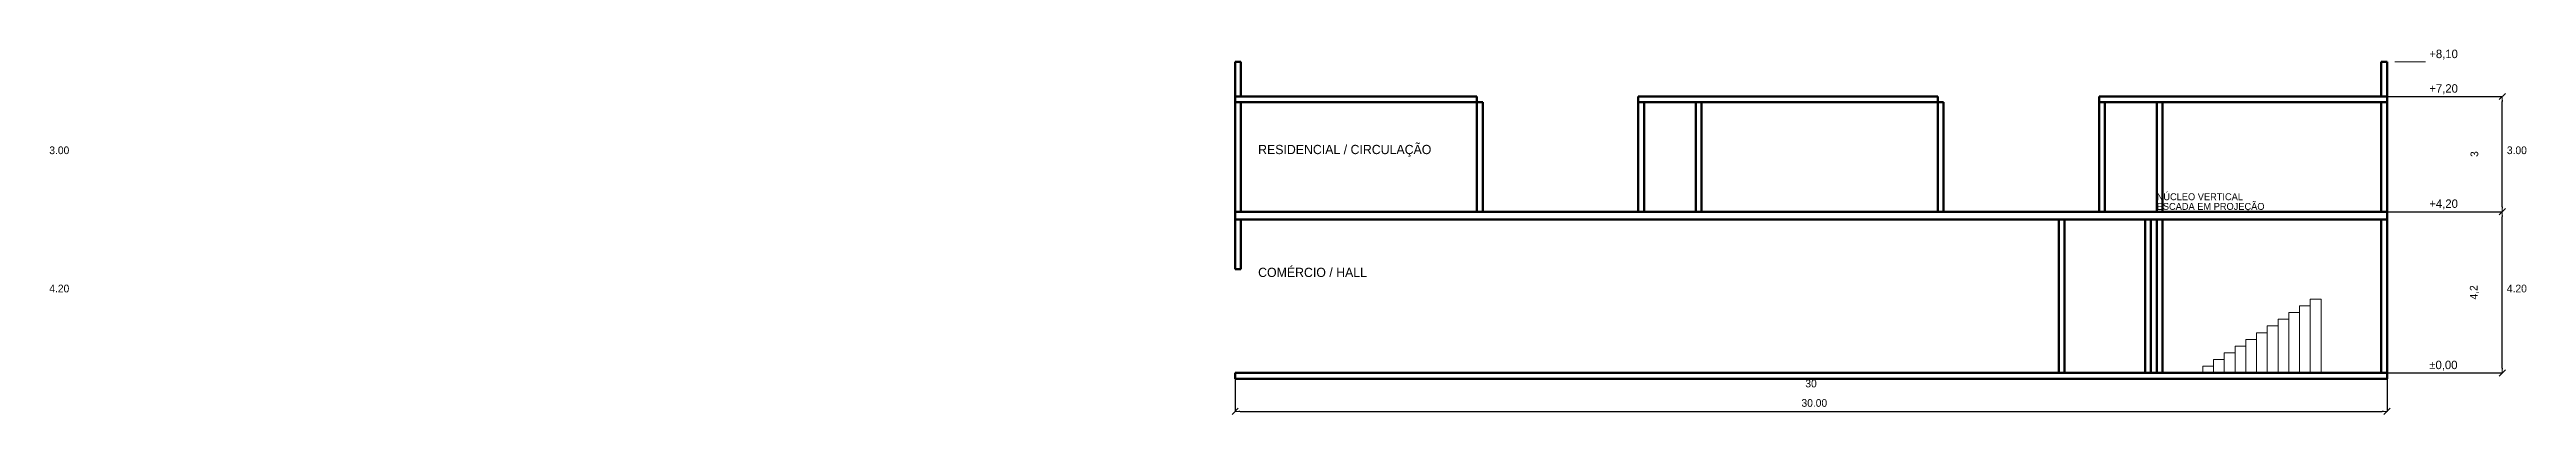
# Model space of a CAD drawing. Header units: metres. Extents: x -2 to 623, y -2 to 50.
# Drawn here: x 479.1 to 543.6, y -1.1 to 8.4 of the extents above; entities that cross this region are included whole.
import ezdxf

# ---------------------------------------------------------------- set-up
doc = ezdxf.new("R2010")
doc.units = ezdxf.units.M
for name, color, linetype, lineweight in [('CORTE', 7, 'Continuous', 60), ('COTAS', 2, 'Continuous', 13), ('MOBILIARIO', 8, 'Continuous', 15), ('TEXTOS', 7, 'Continuous', 15)]:
    doc.layers.add(name, color=color, linetype=linetype, lineweight=lineweight)
doc.dimstyles.get("Standard").update_dxf_attribs({"dimtxt": 2.5, "dimasz": 2.5, "dimexe": 1.25, "dimexo": 0.625, "dimtad": 1, "dimcen": 2.5, "dimazin": 3, "dimtfac": 1, "dimtmove": 0, "dimatfit": 3})

# ---------------------------------------------------------------- blocks, each defined once
blk = doc.blocks.new('_CLOSEDFILLED')
at = {"color": 0, "linetype": 'BYBLOCK'}
blk.add_solid([(-1, 0.16), (0, 0), (-1, -0.16)], dxfattribs=at)
blk = doc.blocks.new('*D64')
for p, q in [((510, 0), (510, -1)), ((540, 0), (540, -1)), ((510.13, -1), (539.87, -1))]:
    blk.add_line(p, q)
at = {"layer": 'Defpoints'}
for p in [(510, 0), (540, 0), (510, -1)]:
    blk.add_point(p, dxfattribs=at)
at = {"layer": 'COTAS', "xscale": 0.13, "yscale": 0.13, "rotation": 180}
blk.add_blockref('_CLOSEDFILLED', (510, -1), dxfattribs=at)
at = {"layer": 'COTAS', "xscale": 0.13, "yscale": 0.13}
blk.add_blockref('_CLOSEDFILLED', (540, -1), dxfattribs=at)
at = {"layer": 'COTAS', "insert": (525, -0.275), "char_height": 0.2, "attachment_point": 5}
blk.add_mtext('30', dxfattribs=at)
blk = doc.blocks.new('*D65')
for p, q in [((540, 4.2), (543, 4.2)), ((543, 0.13), (543, 4.07)), ((540, 0), (543, 0))]:
    blk.add_line(p, q)
at = {"layer": 'Defpoints'}
for p in [(540, 4.2), (540, 0), (543, 0)]:
    blk.add_point(p, dxfattribs=at)
at = {"layer": 'COTAS', "xscale": 0.13, "yscale": 0.13}
for p, rotation in [((543, 4.2), 90), ((543, 0), 270)]:
    blk.add_blockref('_CLOSEDFILLED', p, dxfattribs=dict(at, rotation=rotation))
at = {"layer": 'COTAS', "insert": (542.275, 2.1), "char_height": 0.2, "attachment_point": 5, "rotation": 90}
blk.add_mtext('4,2', dxfattribs=at)
blk = doc.blocks.new('*D66')
for p, q in [((540, 7.2), (543, 7.2)), ((543, 4.33), (543, 7.07)), ((540, 4.2), (543, 4.2))]:
    blk.add_line(p, q)
at = {"layer": 'Defpoints'}
for p in [(540, 7.2), (540, 4.2), (543, 4.2)]:
    blk.add_point(p, dxfattribs=at)
at = {"layer": 'COTAS', "xscale": 0.13, "yscale": 0.13}
for p, rotation in [((543, 7.2), 90), ((543, 4.2), 270)]:
    blk.add_blockref('_CLOSEDFILLED', p, dxfattribs=dict(at, rotation=rotation))
at = {"layer": 'COTAS', "insert": (542.275, 5.7), "char_height": 0.2, "attachment_point": 5, "rotation": 90}
blk.add_mtext('3', dxfattribs=at)

msp = doc.modelspace()

# ---------------------------------------------------------------- linework, layer by layer
at = {"layer": 'CORTE'}
for p, q in [((510.15, 8.1), (510, 8.1)), ((510, 8.1), (510, 7.2)), ((510.15, 7.2), (510.15, 8.1)), ((540, 8.1), (539.85, 8.1)), ((539.85, 8.1), (539.85, 7.2)), ((540, 7.2), (540, 8.1)), ((516.3, 7.2), (510, 7.2)), ((510, 7.2), (510, 7.05)), ((510, 7.2), (510.15, 7.2)), ((516.3, 7.05), (516.3, 7.2)), ((528.3, 7.2), (520.5, 7.2)), ((520.5, 7.2), (520.5, 7.05)), ((528.3, 7.05), (528.3, 7.2)), ((540, 7.2), (532.5, 7.2)), ((532.5, 7.2), (532.5, 7.05)), ((539.85, 7.2), (540, 7.2)), ((540, 7.05), (540, 7.2)), ((510, 7.05), (516.3, 7.05)), ((510.15, 7.05), (510, 7.05)), ((510, 7.05), (510, 4.2)), ((510.15, 4.2), (510.15, 7.05)), ((516.45, 7.05), (516.3, 7.05)), ((516.3, 7.05), (516.3, 4.2)), ((516.45, 4.2), (516.45, 7.05)), ((520.5, 7.05), (528.3, 7.05)), ((520.65, 7.05), (520.5, 7.05)), ((520.5, 7.05), (520.5, 4.2)), ((520.65, 4.2), (520.65, 7.05)), ((522.15, 7.05), (522, 7.05)), ((522, 7.05), (522, 4.2)), ((522.15, 4.2), (522.15, 7.05)), ((528.45, 7.05), (528.3, 7.05)), ((528.3, 7.05), (528.3, 4.2)), ((528.45, 4.2), (528.45, 7.05)), ((532.5, 7.05), (540, 7.05)), ((532.65, 7.05), (532.5, 7.05)), ((532.5, 7.05), (532.5, 4.2)), ((532.65, 4.2), (532.65, 7.05)), ((534.15, 7.05), (534, 7.05)), ((534, 7.05), (534, 4.2)), ((534.15, 4.2), (534.15, 7.05)), ((540, 7.05), (539.85, 7.05)), ((539.85, 7.05), (539.85, 4.2)), ((540, 4.2), (540, 7.05)), ((540, 4.2), (510, 4.2)), ((510, 4.2), (510, 4)), ((510, 4.2), (510.15, 4.2)), ((510, 4), (540, 4)), ((510.15, 4), (510, 4)), ((510, 4), (510, 2.7)), ((510.15, 2.7), (510.15, 4)), ((516.3, 4.2), (516.45, 4.2)), ((520.5, 4.2), (520.65, 4.2)), ((522, 4.2), (522.15, 4.2)), ((528.3, 4.2), (528.45, 4.2)), ((531.6, 4), (531.45, 4)), ((531.45, 4), (531.45, 0)), ((531.6, 0), (531.6, 4)), ((532.5, 4.2), (532.65, 4.2)), ((533.85, 4), (533.7, 4)), ((533.7, 4), (533.7, 0)), ((533.85, 0), (533.85, 4)), ((534, 4.2), (534.15, 4.2)), ((534.15, 4), (534, 4)), ((534, 4), (534, 0)), ((534.15, 0), (534.15, 4)), ((539.85, 4.2), (540, 4.2)), ((540, 4), (539.85, 4)), ((539.85, 4), (539.85, 0)), ((540, 4), (540, 4.2)), ((540, 0), (540, 4)), ((510, 2.7), (510.15, 2.7)), ((540, 0), (510, 0)), ((510, 0), (510, -0.15)), ((531.45, 0), (531.6, 0)), ((533.7, 0), (533.85, 0)), ((534, 0), (534.15, 0)), ((539.85, 0), (540, 0)), ((540, -0.15), (540, 0)), ((510, -0.15), (540, -0.15))]:
    msp.add_line(p, q, dxfattribs=at)
at = {"layer": 'COTAS'}
for p, q in [((540.2, 8.1), (541, 8.1)), ((540, 7.2), (542.85, 7.2)), ((540.2, 7.2), (541, 7.2)), ((542.92, 7.12), (543.08, 7.28)), ((543, 4.2), (543, 7.2)), ((540, 4.2), (542.85, 4.2)), ((540, 4.2), (542.85, 4.2)), ((540.2, 4.2), (541, 4.2)), ((542.92, 4.12), (543.08, 4.28)), ((542.92, 4.12), (543.08, 4.28)), ((543, 0), (543, 4.2)), ((510, 0), (510, -0.85)), ((540, 0), (540, -0.85)), ((540, 0), (542.85, 0)), ((540.2, 0), (541, 0)), ((542.92, -0.08), (543.08, 0.08)), ((509.92, -1.08), (510.08, -0.92)), ((510, -1), (540, -1)), ((539.92, -1.08), (540.08, -0.92))]:
    msp.add_line(p, q, dxfattribs=at)
at = {"layer": 'MOBILIARIO'}
for p, q in [((537.44, 1.4), (537.16, 1.4)), ((537.16, 1.4), (537.16, 0)), ((537.72, 1.575), (537.44, 1.575)), ((537.44, 1.575), (537.44, 0)), ((537.44, 0), (537.44, 1.4)), ((538, 1.75), (537.72, 1.75)), ((537.72, 1.75), (537.72, 0)), ((537.72, 0), (537.72, 1.575)), ((538.28, 1.925), (538, 1.925)), ((538, 1.925), (538, 0)), ((538, 0), (538, 1.75)), ((538.28, 0), (538.28, 1.925)), ((536.32, 0.7), (536.04, 0.7)), ((536.04, 0.7), (536.04, 0)), ((536.6, 0.875), (536.32, 0.875)), ((536.32, 0.875), (536.32, 0)), ((536.32, 0), (536.32, 0.7)), ((536.88, 1.05), (536.6, 1.05)), ((536.6, 1.05), (536.6, 0)), ((536.6, 0), (536.6, 0.875)), ((537.16, 1.225), (536.88, 1.225)), ((536.88, 1.225), (536.88, 0)), ((536.88, 0), (536.88, 1.05)), ((537.16, 0), (537.16, 1.225)), ((535.48, 0.175), (535.2, 0.175)), ((535.2, 0.175), (535.2, 0)), ((535.2, 0), (535.48, 0)), ((535.76, 0.35), (535.48, 0.35)), ((535.48, 0.35), (535.48, 0)), ((535.48, 0), (535.48, 0.175)), ((535.48, 0), (535.76, 0)), ((536.04, 0.525), (535.76, 0.525)), ((535.76, 0.525), (535.76, 0)), ((535.76, 0), (535.76, 0.35)), ((535.76, 0), (536.04, 0)), ((536.04, 0), (536.04, 0.525)), ((536.04, 0), (536.32, 0)), ((536.32, 0), (536.6, 0)), ((536.6, 0), (536.88, 0)), ((536.88, 0), (537.16, 0)), ((537.16, 0), (537.44, 0)), ((537.44, 0), (537.72, 0)), ((537.72, 0), (538, 0)), ((538, 0), (538.28, 0))]:
    msp.add_line(p, q, dxfattribs=at)

# ---------------------------------------------------------------- texts
at = {"layer": 'COTAS'}
for s, p in [('3.00', (479.12, 5.7)), ('3.00', (543.12, 5.7)), ('4.20', (479.12, 2.1)), ('4.20', (543.12, 2.1)), ('30.00', (524.75, -0.88))]:
    msp.add_text(s, height=0.2, dxfattribs=at).set_placement(p)
at = {"layer": 'TEXTOS'}
for s, height, p in [('+8,10', 0.22, (541.1, 8.2)), ('+7,20', 0.22, (541.1, 7.3)), ('RESIDENCIAL / CIRCULAÇÃO', 0.24, (510.6, 5.7)), ('NÚCLEO VERTICAL', 0.18, (534, 4.5)), ('+4,20', 0.22, (541.1, 4.3)), ('ESCADA EM PROJEÇÃO', 0.18, (534, 4.248)), ('COMÉRCIO / HALL', 0.24, (510.6, 2.5)), ('±0,00', 0.22, (541.1, 0.1))]:
    msp.add_text(s, height=height, dxfattribs=at).set_placement(p)

# ---------------------------------------------------------------- dimensions: what is measured, and where the dimension line sits
at = {"layer": 'COTAS'}
for base, p1, p2, picture, middle in [((543, 4.2), (540, 4.2), (540, 7.2), '*D66', (542.275, 5.7)), ((543, 0), (540, 0), (540, 4.2), '*D65', (542.275, 2.1))]:
    dim = msp.add_linear_dim(base=base, p1=p1, p2=p2, angle=90, dimstyle='Standard', override={"dimtxt": 0.2, "dimasz": 0.13, "dimtad": 1, "dimdec": 2}, dxfattribs=at)
    dim.commit()
    dim.dimension.update_dxf_attribs({"geometry": picture, "text_midpoint": middle})
dim = msp.add_linear_dim(base=(510, -1), p1=(510, 0), p2=(540, 0), dimstyle='Standard', override={"dimtxt": 0.2, "dimasz": 0.13, "dimtad": 1, "dimdec": 2}, dxfattribs=at)
dim.commit()
dim.dimension.update_dxf_attribs({"geometry": '*D64', "text_midpoint": (525, -0.275)})

doc.saveas('drawing.dxf')
